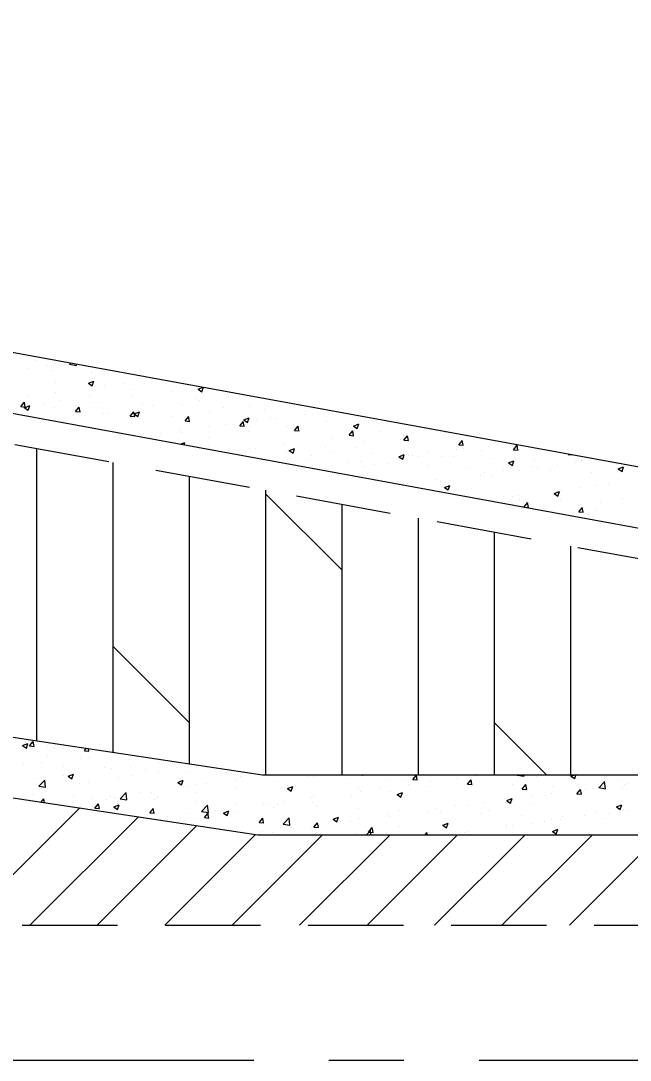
# Model space of a CAD drawing. Header units: millimetres. Extents: x 115500 to 206800, y -6300 to 53700.
# Drawn here: x 173175 to 175203, y 38500 to 41962 of the extents above; entities that cross this region are included whole.
import ezdxf

# ---------------------------------------------------------------- set-up
doc = ezdxf.new("R2010")
doc.units = ezdxf.units.MM
doc.linetypes.add('HIDDEN2', pattern=[4.7625, 3.175, -1.5875])
doc.linetypes.add('HT_Grid$0$CENTER2', pattern=[1.125, 0.75, -0.125, 0.125, -0.125])
doc.layers.get('Defpoints').update_dxf_attribs({"color": 151, "lineweight": 9})
for name, color, linetype, lineweight in [('HT_Dim Grid$0$NDC_S_DIM', 1, 'Continuous', 15), ('HT_Grid$0$NDC_S_AXIS', 5, 'HT_Grid$0$CENTER2', 13), ('NDC_S_BEAM', 3, 'HIDDEN2', 20), ('NDC_S_HATCH MATERIAL', 8, 'Continuous', 13), ('NDC_S_SLAB', 2, 'Continuous', 20)]:
    doc.layers.add(name, color=color, linetype=linetype, lineweight=lineweight)
doc.styles.add('HT_Dim Grid$0$NDC_DIM', font='', dxfattribs={"width": 0.75})
doc.styles.get('HT_Dim Grid$0$NDC_DIM').set_extended_font_data('Dotum')
doc.dimstyles.new('HT_Dim Grid$0$NDC_dim_150', dxfattribs={"dimscale": 150, "dimtxt": 2.5, "dimasz": 1.5, "dimexe": 1.5, "dimexo": 2.5, "dimgap": 1, "dimtad": 1, "dimdec": 0, "dimzin": 0, "dimdsep": 46, "dimtxsty": 'HT_Dim Grid$0$NDC_DIM', "dimblk": 'HT_Dim Grid$0$DIMMARK', "dimcen": 0.09, "dimdle": 1.2, "dimclrd": 1, "dimclre": 1, "dimclrt": 3, "dimadec": 0, "dimazin": 0, "dimtfac": 1, "dimtdec": 0, "dimtix": 1, "dimtofl": 0, "dimtmove": 0, "dimatfit": 3, "dimfxl": 8, "dimfxlon": 1, "dimtolj": 1, "dimtzin": 0, "dimarcsym": 0})

# ---------------------------------------------------------------- blocks, each defined once
blk = doc.blocks.new('HT_Dim Grid$0$DIMMARK')
at = {"layer": 'HT_Dim Grid$0$NDC_S_DIM', "color": 1}
blk.add_line((-1.5, 0), (1, 0), dxfattribs=at)
at = {"layer": 'HT_Dim Grid$0$NDC_S_DIM', "color": 2, "const_width": 0.1}
blk.add_lwpolyline([(-0.424, -0.424), (0.424, 0.424)], dxfattribs=at)
blk = doc.blocks.new('*D52')
at = {"layer": 'Defpoints', "color": 0, "ltscale": 200, "transparency": 16777216}
for p in [(191600, 51300), (130700, 38500), (191600, 38500)]:
    blk.add_point(p, dxfattribs=at)
at = {"layer": 'HT_Dim Grid$0$NDC_S_DIM', "color": 1, "lineweight": -2, "ltscale": 200, "transparency": 16777216}
for p, q in [((130700, 50100), (130700, 51525)), ((191600, 50100), (191600, 51525)), ((130925, 51300), (191375, 51300))]:
    blk.add_line(p, q, dxfattribs=at)
at = {"layer": 'HT_Dim Grid$0$NDC_S_DIM', "color": 1, "lineweight": -2, "ltscale": 200, "transparency": 16777216, "xscale": 225, "yscale": 225, "zscale": 225, "rotation": 180}
blk.add_blockref('HT_Dim Grid$0$DIMMARK', (130700, 51300), dxfattribs=at)
at = {"layer": 'HT_Dim Grid$0$NDC_S_DIM', "color": 1, "lineweight": -2, "ltscale": 200, "transparency": 16777216, "xscale": 225, "yscale": 225, "zscale": 225}
blk.add_blockref('HT_Dim Grid$0$DIMMARK', (191600, 51300), dxfattribs=at)
at = {"layer": 'HT_Dim Grid$0$NDC_S_DIM', "color": 3, "ltscale": 200, "transparency": 16777216, "insert": (161150, 51637.8), "char_height": 375, "attachment_point": 5, "style": 'HT_Dim Grid$0$NDC_DIM'}
blk.add_mtext('\\A1;60900', dxfattribs=at)
blk = doc.blocks.new('*D57')
at = {"layer": 'Defpoints', "color": 0, "ltscale": 200, "transparency": 16777216}
for p in [(181950, 50100), (171550, 38500), (181950, 38500)]:
    blk.add_point(p, dxfattribs=at)
at = {"layer": 'HT_Dim Grid$0$NDC_S_DIM', "color": 1, "lineweight": -2, "ltscale": 200, "transparency": 16777216}
for p, q in [((171550, 48900), (171550, 50325)), ((181950, 48900), (181950, 50325)), ((171775, 50100), (181725, 50100))]:
    blk.add_line(p, q, dxfattribs=at)
at = {"layer": 'HT_Dim Grid$0$NDC_S_DIM', "color": 1, "lineweight": -2, "ltscale": 200, "transparency": 16777216, "xscale": 225, "yscale": 225, "zscale": 225, "rotation": 180}
blk.add_blockref('HT_Dim Grid$0$DIMMARK', (171550, 50100), dxfattribs=at)
at = {"layer": 'HT_Dim Grid$0$NDC_S_DIM', "color": 1, "lineweight": -2, "ltscale": 200, "transparency": 16777216, "xscale": 225, "yscale": 225, "zscale": 225}
blk.add_blockref('HT_Dim Grid$0$DIMMARK', (181950, 50100), dxfattribs=at)
at = {"layer": 'HT_Dim Grid$0$NDC_S_DIM', "color": 3, "ltscale": 200, "transparency": 16777216, "insert": (176750, 50437.8), "char_height": 375, "attachment_point": 5, "style": 'HT_Dim Grid$0$NDC_DIM'}
blk.add_mtext('\\A1;10400', dxfattribs=at)

msp = doc.modelspace()

# ---------------------------------------------------------------- linework, layer by layer
at = {"layer": 'HT_Grid$0$NDC_S_AXIS', "ltscale": 2000}
msp.add_line((120700, 38500), (201600, 38500), dxfattribs=at)
at = {"layer": 'NDC_S_BEAM', "ltscale": 100}
for p, q in [((171750, 40808.7), (181950, 38941.7)), ((171750, 38950), (181350, 38950))]:
    msp.add_line(p, q, dxfattribs=at)
at = {"layer": 'NDC_S_HATCH MATERIAL', "linetype": 'Continuous', "ltscale": 100}
for p, q in [((173222.5, 40831.5), (173222.5, 40831.5)), ((173265, 40836.2), (173265, 40836.2)), ((173198.9, 40804.6), (173198.9, 40804.6)), ((173262.5, 40813), (173262.5, 40813)), ((173276.1, 40797.4), (173276.1, 40797.4)), ((173337.2, 40818.1), (173359.8, 40814.6)), ((173337.3, 40818), (173341.4, 40822.3)), ((173359.8, 40814.5), (173359.2, 40819.1)), ((173411.7, 40791.6), (173411.7, 40791.6)), ((173290.4, 40758.8), (173290.4, 40758.8)), ((173400, 40755.6), (173417.8, 40762.4)), ((173400, 40755.5), (173412.6, 40747)), ((173412.6, 40747), (173417.8, 40762.3)), ((173418.7, 40775), (173418.7, 40775)), ((173515.9, 40755), (173515.9, 40755)), ((173612.1, 40767.6), (173612.1, 40767.6)), ((173291.9, 40725.5), (173291.9, 40725.5)), ((173452.3, 40746.6), (173452.3, 40746.6)), ((173550.8, 40735.5), (173550.8, 40735.5)), ((173678, 40727.4), (173678, 40727.4)), ((173765, 40735.2), (173777.6, 40726.6)), ((173765.1, 40735.3), (173781.9, 40741.7)), ((173777.6, 40726.6), (173782.7, 40741.6)), ((173174.8, 40677.3), (173187.1, 40691.9)), ((173189.6, 40675.9), (173186.7, 40691.8)), ((173195.7, 40712.8), (173195.7, 40712.8)), ((173254.6, 40684.7), (173254.6, 40684.7)), ((173307.6, 40696.6), (173307.6, 40696.6)), ((173402.7, 40710.1), (173402.7, 40710.1)), ((173415.6, 40690.5), (173415.6, 40690.5)), ((173443.2, 40690.9), (173443.2, 40690.9)), ((173547.5, 40709.5), (173547.5, 40709.5)), ((173578.8, 40685.2), (173578.8, 40685.2)), ((173705.7, 40688.6), (173705.7, 40688.6)), ((173759.8, 40705.2), (173759.8, 40705.2)), ((173769.2, 40697), (173769.2, 40697)), ((173865.4, 40709.6), (173865.4, 40709.6)), ((173174.8, 40677.3), (173190, 40675.9)), ((173186.6, 40673.7), (173204.4, 40680.5)), ((173186.6, 40673.6), (173199.2, 40665.1)), ((173199.2, 40665.1), (173204.3, 40680.4)), ((173287.3, 40674.2), (173287.3, 40674.2)), ((173357, 40661.3), (173369.3, 40675.9)), ((173357, 40661.3), (173372.2, 40660)), ((173371.8, 40659.9), (173368.9, 40675.9)), ((173449, 40654.8), (173449, 40654.8)), ((173463.5, 40654.3), (173463.5, 40654.3)), ((173539.2, 40645.4), (173551.5, 40660)), ((173545.2, 40667.5), (173545.2, 40667.5)), ((173554, 40644), (173551.1, 40659.9)), ((173551.6, 40653.3), (173569.4, 40660.2)), ((173551.6, 40653.2), (173564.2, 40644.7)), ((173564.2, 40644.7), (173569.4, 40660.1)), ((173611.7, 40679.8), (173611.7, 40679.8)), ((173714.3, 40679.5), (173714.3, 40679.5)), ((173803.2, 40659.1), (173803.2, 40659.1)), ((173849.9, 40673.7), (173849.9, 40673.7)), ((173935.1, 40678.1), (173935.1, 40678.1)), ((173985.5, 40668), (173985.5, 40668)), ((174118.8, 40651.6), (174118.8, 40651.6)), ((174121.1, 40662.3), (174121.1, 40662.3)), ((174153.1, 40667.1), (174153.1, 40667.1)), ((173315.4, 40628.9), (173315.4, 40628.9)), ((173385.5, 40646.4), (173385.5, 40646.4)), ((173539.2, 40645.4), (173554.4, 40644.1)), ((173544.5, 40625), (173544.5, 40625)), ((173674.9, 40642.8), (173674.9, 40642.8)), ((173721.4, 40629.5), (173733.6, 40644.1)), ((173721.4, 40629.5), (173736.6, 40628.1)), ((173736.2, 40628.1), (173733.3, 40644)), ((173856.8, 40616.3), (173856.8, 40616.3)), ((173903.6, 40613.5), (173915.8, 40628.1)), ((173918.4, 40612.1), (173915.4, 40628)), ((173916.6, 40632.9), (173929.3, 40624.4)), ((173916.7, 40633), (173934.5, 40639.8)), ((173929.3, 40624.4), (173934.4, 40639.7)), ((173959, 40630.6), (173959, 40630.6)), ((174004.9, 40641.7), (174004.9, 40641.7)), ((174022.6, 40638.9), (174022.6, 40638.9)), ((174190.7, 40627.7), (174190.7, 40627.7)), ((174281.7, 40612.6), (174299.5, 40619.5)), ((174294.3, 40604), (174299.4, 40619.4)), ((173638.8, 40588.4), (173638.8, 40588.4)), ((173702.4, 40596.8), (173702.4, 40596.8)), ((173708.7, 40590.9), (173708.7, 40590.9)), ((173798.6, 40609.4), (173798.6, 40609.4)), ((173903.6, 40613.5), (173918.8, 40612.2)), ((173932, 40593.6), (173932, 40593.6)), ((174062.4, 40611.5), (174062.4, 40611.5)), ((174085.8, 40597.6), (174098, 40612.2)), ((174085.8, 40597.6), (174101, 40596.3)), ((174100.6, 40596.2), (174097.6, 40612.1)), ((174268, 40581.7), (174280.2, 40596.2)), ((174268, 40581.6), (174283.1, 40580.3)), ((174276, 40580.9), (174276, 40580.9)), ((174282.7, 40580.2), (174279.8, 40596.2)), ((174281.7, 40612.5), (174294.3, 40604)), ((174372.2, 40593.6), (174372.2, 40593.6)), ((174587, 40591.9), (174587, 40591.9)), ((173706.3, 40552.2), (173721, 40557.9)), ((173718.4, 40550), (173721, 40557.8)), ((173800.1, 40574.5), (173800.1, 40574.5)), ((174052, 40551.4), (174052, 40551.4)), ((174212.4, 40572.5), (174212.4, 40572.5)), ((174319.6, 40562.2), (174319.6, 40562.2)), ((174438.8, 40566.4), (174438.8, 40566.4)), ((174450, 40580.1), (174450, 40580.1)), ((174450.1, 40565.7), (174462.4, 40580.3)), ((174450.1, 40565.7), (174465.3, 40564.4)), ((174464.9, 40564.3), (174462, 40580.2)), ((174632.3, 40549.8), (174644.6, 40564.4)), ((174632.3, 40549.8), (174647.5, 40548.4)), ((174647.1, 40548.4), (174644.2, 40564.3)), ((174786, 40556.7), (174786, 40556.7)), ((174814.5, 40533.8), (174826.8, 40548.4)), ((174829.3, 40532.4), (174826.4, 40548.3)), ((173228, 39563.1), (173228, 40538.1)), ((173800.5, 40543.9), (173800.5, 40543.9)), ((173892.2, 40530.4), (173892.2, 40530.4)), ((173936.1, 40538.2), (173936.1, 40538.2)), ((173955.8, 40538.8), (173955.8, 40538.8)), ((174059.3, 40526.9), (174059.3, 40526.9)), ((174068.2, 40530.6), (174080.9, 40522.1)), ((174068.3, 40530.7), (174086.1, 40537.6)), ((174071.7, 40532.5), (174071.7, 40532.5)), ((174080.9, 40522.1), (174086, 40537.5)), ((174142.6, 40515.6), (174142.6, 40515.6)), ((174187.6, 40543.2), (174187.6, 40543.2)), ((174207.2, 40526.8), (174207.2, 40526.8)), ((174290.7, 40541), (174290.7, 40541)), ((174342.8, 40521), (174342.8, 40521)), ((174433.3, 40510.4), (174451.1, 40517.2)), ((174445.9, 40501.8), (174451.1, 40517.1)), ((174465.8, 40514.5), (174465.8, 40514.5)), ((174478.4, 40515.3), (174478.4, 40515.3)), ((174529.4, 40522.9), (174529.4, 40522.9)), ((174575.2, 40511.8), (174575.2, 40511.8)), ((174625.6, 40535.5), (174625.6, 40535.5)), ((174647.8, 40536.1), (174647.8, 40536.1)), ((174707.1, 40530.9), (174707.1, 40530.9)), ((174814.5, 40533.8), (174829.7, 40532.5)), ((174996.7, 40517.9), (174997.8, 40519.2)), ((174996.7, 40517.9), (175011.9, 40516.6)), ((175011.5, 40516.5), (175011.4, 40516.7)), ((173482, 39524.8), (173482, 40491.6)), ((173989.6, 40504.1), (173989.6, 40504.1)), ((174125.2, 40498.4), (174125.2, 40498.4)), ((174209.2, 40480.7), (174209.2, 40480.7)), ((174260.8, 40492.6), (174260.8, 40492.6)), ((174305.4, 40493.4), (174305.4, 40493.4)), ((174316.5, 40477.7), (174316.5, 40477.7)), ((174351.6, 40485.3), (174351.6, 40485.3)), ((174396.4, 40486.9), (174396.4, 40486.9)), ((174433.3, 40510.3), (174445.9, 40501.8)), ((174446.9, 40495.6), (174446.9, 40495.6)), ((174499.7, 40510.7), (174499.7, 40510.7)), ((174532, 40481.2), (174532, 40481.2)), ((174614, 40509.6), (174614, 40509.6)), ((174749.6, 40503.8), (174749.6, 40503.8)), ((174798.3, 40490), (174816.1, 40496.9)), ((174798.3, 40489.9), (174810.9, 40481.4)), ((174810.9, 40481.4), (174816.1, 40496.8)), ((174879, 40477.5), (174879, 40477.5)), ((174885.2, 40498.1), (174885.2, 40498.1)), ((174962.7, 40480.5), (174962.7, 40480.5)), ((175020.8, 40492.4), (175020.8, 40492.4)), ((175039.4, 40498.6), (175039.4, 40498.6)), ((175041.1, 40498.1), (175041.1, 40498.1)), ((175094.6, 40499.5), (175094.6, 40499.5)), ((175156.4, 40486.7), (175156.4, 40486.7)), ((173736, 39486.6), (173736, 40445.1)), ((174145.6, 40472.4), (174145.6, 40472.4)), ((174667.6, 40475.4), (174667.6, 40475.4)), ((174704, 40446.3), (174704, 40446.3)), ((174719.2, 40456.5), (174719.2, 40456.5)), ((174744.8, 40447.2), (174744.8, 40447.2)), ((174782.8, 40464.9), (174782.8, 40464.9)), ((174803.2, 40469.7), (174803.2, 40469.7)), ((174834.4, 40464.2), (174834.4, 40464.2)), ((174893, 40472.6), (174893, 40472.6)), ((174938.8, 40464), (174938.8, 40464)), ((175074.3, 40458.3), (175074.3, 40458.3)), ((175163.3, 40469.6), (175176, 40461.1)), ((175163.4, 40469.7), (175181.2, 40476.5)), ((175176, 40461.1), (175181.1, 40476.4)), ((174462.6, 40422.7), (174462.6, 40422.7)), ((174558.8, 40435.4), (174558.8, 40435.4)), ((174572.1, 40427.3), (174572.1, 40427.3)), ((174584.9, 40408.1), (174602.7, 40414.9)), ((174584.9, 40408), (174597.5, 40399.5)), ((174596.7, 40421.8), (174596.7, 40421.8)), ((174597.5, 40399.5), (174602.7, 40414.8)), ((175091.6, 40414.9), (175091.6, 40414.9)), ((175132.3, 40419.5), (175132.3, 40419.5)), ((174243.9, 40131.9), (173989.9, 40385.9)), ((173990, 39450), (173990, 40398.7)), ((174699.1, 40374.7), (174699.1, 40374.7)), ((174812.1, 40377.3), (174812.1, 40377.3)), ((174831.3, 40379.6), (174831.3, 40379.6)), ((174949.9, 40387.7), (174962.5, 40379.2)), ((174950, 40387.8), (174967.7, 40394.6)), ((174959.6, 40395.9), (174959.6, 40395.9)), ((174962.5, 40379.2), (174967.7, 40394.5)), ((174972.5, 40398.5), (174972.5, 40398.5)), ((175036.1, 40406.8), (175036.1, 40406.8)), ((174244, 39450), (174244, 40352.2)), ((174834.7, 40369), (174834.7, 40369)), ((174849.9, 40342.9), (174862, 40357.4)), ((174851.7, 40342.6), (174864.9, 40341.4)), ((174864.5, 40341.4), (174861.6, 40357.3)), ((174970.3, 40363.3), (174970.3, 40363.3)), ((175030.6, 40346.5), (175030.6, 40346.5)), ((175031.9, 40326.8), (175044.2, 40341.4)), ((175046.7, 40325.4), (175043.8, 40341.3)), ((175105.8, 40357.5), (175105.8, 40357.5)), ((175178.7, 40371.9), (175178.7, 40371.9)), ((174498, 39450), (174498, 40305.7)), ((175031.9, 40326.8), (175047.1, 40325.5)), ((175065.5, 40319.3), (175065.5, 40319.3)), ((175088.5, 40330.4), (175088.5, 40330.4)), ((174752, 39450), (174752, 40259.2)), ((175006, 39450), (175006, 40212.7)), ((173735.9, 39623.9), (173481.9, 39877.9)), ((174925.9, 39450), (174751.9, 39623.9)), ((173180.8, 39548.2), (173198.6, 39555)), ((173180.8, 39548.1), (173193.4, 39539.6)), ((173193.4, 39539.6), (173198.6, 39554.9)), ((173204.1, 39546.9), (173216.4, 39561.5)), ((173204.1, 39546.9), (173219.3, 39545.5)), ((173218.9, 39545.5), (173216, 39561.4)), ((173262, 39549.7), (173262, 39549.7)), ((173224, 39528.6), (173224, 39528.6)), ((173264.9, 39514.1), (173264.9, 39514.1)), ((173287.6, 39536.9), (173287.6, 39536.9)), ((173386.3, 39530.9), (173392.5, 39538.3)), ((173386.3, 39530.9), (173401.5, 39529.6)), ((173401.1, 39529.5), (173399.7, 39537.2)), ((173400.5, 39508.3), (173400.5, 39508.3)), ((173182.9, 39485.7), (173182.9, 39485.7)), ((173244.1, 39490.4), (173244.1, 39490.4)), ((173318.5, 39479.9), (173318.5, 39479.9)), ((173372.4, 39506.7), (173372.4, 39506.7)), ((173454.1, 39474.2), (173454.1, 39474.2)), ((173536.1, 39502.6), (173536.1, 39502.6)), ((173541, 39478.9), (173541, 39478.9)), ((173637.2, 39491.6), (173637.2, 39491.6)), ((173696, 39474.4), (173696, 39474.4)), ((173759.9, 39475.3), (173759.9, 39475.3)), ((173317, 39449.4), (173317, 39449.4)), ((173332.4, 39445.9), (173350.2, 39452.8)), ((173332.4, 39445.8), (173345, 39437.3)), ((173345, 39437.3), (173350.2, 39452.7)), ((173477.4, 39470.5), (173477.4, 39470.5)), ((173501.2, 39441.2), (173501.2, 39441.2)), ((173547.8, 39449), (173547.8, 39449)), ((173589.6, 39468.5), (173589.6, 39468.5)), ((173631.6, 39459.1), (173631.6, 39459.1)), ((173725.2, 39462.7), (173725.2, 39462.7)), ((173860.8, 39457), (173860.8, 39457)), ((173904.9, 39444.1), (173904.9, 39444.1)), ((174132, 39445.6), (174132, 39445.6)), ((174147.5, 39444), (174147.5, 39444)), ((174267.6, 39439.8), (174267.6, 39439.8)), ((174311.4, 39450), (174312.4, 39449.9)), ((174312, 39449.8), (174312, 39450)), ((174479.4, 39435.3), (174491.7, 39449.9)), ((174494.2, 39433.9), (174491.3, 39449.8)), ((174624.5, 39438.8), (174624.5, 39438.8)), ((174688.1, 39447.2), (174688.1, 39447.2)), ((174797.4, 39449.5), (174797.4, 39449.5)), ((174827.3, 39449.9), (174827.5, 39450)), ((174827.5, 39450), (174849.9, 39446.5)), ((174849.8, 39446.4), (174849.4, 39450)), ((174892, 39445.3), (174892, 39445.3)), ((175005.9, 39446.4), (175018.6, 39437.9)), ((175006, 39446.5), (175015.1, 39450)), ((175018.6, 39437.9), (175022.6, 39450)), ((175027.6, 39439.6), (175027.6, 39439.6)), ((173220.8, 39436.8), (173220.8, 39436.8)), ((173234.5, 39412.7), (173254.3, 39433.3)), ((173234.5, 39412.8), (173257.1, 39409.3)), ((173241, 39405.9), (173241, 39405.9)), ((173257, 39409.2), (173254.2, 39433.3)), ((173369.3, 39422.1), (173369.3, 39422.1)), ((173399.7, 39423.6), (173399.7, 39423.6)), ((173697.4, 39425.5), (173710.1, 39417)), ((173697.5, 39425.6), (173715.3, 39432.4)), ((173710.1, 39417), (173715.2, 39432.3)), ((173730.8, 39412.5), (173730.8, 39412.5)), ((173756.8, 39418.6), (173756.8, 39418.6)), ((173794.4, 39420.9), (173794.4, 39420.9)), ((173888.8, 39409.8), (173888.8, 39409.8)), ((173890.6, 39433.6), (173890.6, 39433.6)), ((174019.2, 39427.7), (174019.2, 39427.7)), ((174062.5, 39405.3), (174080.3, 39412.1)), ((174062.5, 39405.2), (174075.1, 39396.6)), ((174075.1, 39396.6), (174080.2, 39412)), ((174298.2, 39406), (174298.2, 39406)), ((174367.9, 39405), (174367.9, 39405)), ((174403.2, 39434.1), (174403.2, 39434.1)), ((174446.3, 39431.5), (174446.3, 39431.5)), ((174464.1, 39417.7), (174464.1, 39417.7)), ((174479.4, 39435.3), (174494.6, 39434)), ((174535, 39412.6), (174535, 39412.6)), ((174538.8, 39428.4), (174538.8, 39428.4)), ((174661.6, 39419.4), (174673.8, 39434)), ((174661.6, 39419.4), (174676.8, 39418)), ((174666.9, 39431.6), (174666.9, 39431.6)), ((174676.4, 39418), (174673.4, 39433.9)), ((174674.4, 39422.6), (174674.4, 39422.6)), ((174810, 39416.9), (174810, 39416.9)), ((174843.8, 39403.4), (174856, 39418)), ((174843.8, 39403.4), (174859, 39402.1)), ((174858.6, 39402), (174855.6, 39417.9)), ((174945.5, 39411.2), (174945.5, 39411.2)), ((175081.1, 39405.5), (175081.1, 39405.5)), ((175098.4, 39407.8), (175118.2, 39428.5)), ((175098.4, 39408), (175120.9, 39404.5)), ((175120.9, 39404.3), (175118.1, 39428.5)), ((175163.2, 39433.8), (175163.2, 39433.8)), ((175176.5, 39407), (175176.5, 39407)), ((175184.9, 39418.2), (175184.9, 39418.2)), ((175198.1, 39422.9), (175198.1, 39422.9)), ((173214.4, 39384.9), (173214.4, 39384.9)), ((173241.8, 39358.7), (173251.6, 39370.4)), ((173253.7, 39357), (173251.2, 39370.3)), ((173251.6, 39398.1), (173251.6, 39398.1)), ((173350, 39379.2), (173350, 39379.2)), ((173410.6, 39370.4), (173410.6, 39370.4)), ((173474.2, 39378.7), (173474.2, 39378.7)), ((173485.6, 39373.5), (173485.6, 39373.5)), ((173505.6, 39370.6), (173525.4, 39391.3)), ((173505.6, 39370.8), (173528.2, 39367.3)), ((173528.1, 39367.1), (173525.3, 39391.2)), ((173570.4, 39391.4), (173570.4, 39391.4)), ((173608.7, 39393.2), (173608.7, 39393.2)), ((173628.5, 39374.5), (173628.5, 39374.5)), ((173756.8, 39390.8), (173756.8, 39390.8)), ((174143.9, 39375.5), (174143.9, 39375.5)), ((174150.1, 39380.6), (174150.1, 39380.6)), ((174276.3, 39378.5), (174276.3, 39378.5)), ((174304.4, 39396.7), (174304.4, 39396.7)), ((174406.7, 39396.3), (174406.7, 39396.3)), ((174427.5, 39384.9), (174445.3, 39391.7)), ((174427.5, 39384.8), (174440.1, 39376.3)), ((174440.1, 39376.3), (174445.3, 39391.6)), ((174792.6, 39364.6), (174810.3, 39371.4)), ((174805.1, 39355.9), (174810.3, 39371.3)), ((174877.9, 39380.8), (174877.9, 39380.8)), ((174922.6, 39381.2), (174922.6, 39381.2)), ((174941.5, 39389.2), (174941.5, 39389.2)), ((175026, 39387.5), (175038.2, 39402.1)), ((175026, 39387.5), (175041.2, 39386.2)), ((175028.4, 39381.6), (175028.4, 39381.6)), ((175037.7, 39401.8), (175037.7, 39401.8)), ((175040.8, 39386.1), (175037.8, 39402)), ((175054.5, 39400.3), (175054.5, 39400.3)), ((172980.3, 38950), (173369.8, 39339.5)), ((173421.6, 39339.9), (173433.8, 39354.5)), ((173421.6, 39339.9), (173436.7, 39338.6)), ((173436.3, 39338.5), (173433.4, 39354.4)), ((173460.6, 39367.8), (173460.6, 39367.8)), ((173484, 39343.6), (173496.6, 39335)), ((173484.1, 39343.7), (173501.8, 39350.5)), ((173496.6, 39335.1), (173501.8, 39350.4)), ((173498.1, 39356.6), (173498.1, 39356.6)), ((173603.7, 39323.9), (173616, 39338.5)), ((173618.5, 39322.5), (173615.6, 39338.5)), ((173621.1, 39367.8), (173621.1, 39367.8)), ((173756.7, 39362), (173756.7, 39362)), ((173776.7, 39328.6), (173796.5, 39349.2)), ((173799.2, 39325.1), (173796.4, 39349.2)), ((173892.3, 39356.3), (173892.3, 39356.3)), ((173984.2, 39354.5), (173984.2, 39354.5)), ((174001.9, 39355.2), (174001.9, 39355.2)), ((174016.1, 39343.2), (174016.1, 39343.2)), ((174027.9, 39350.6), (174027.9, 39350.6)), ((174047.7, 39362.9), (174047.7, 39362.9)), ((174144.4, 39359.4), (174144.4, 39359.4)), ((174163.5, 39344.8), (174163.5, 39344.8)), ((174299.1, 39339.1), (174299.1, 39339.1)), ((174557.7, 39338.6), (174557.7, 39338.6)), ((174621.3, 39347), (174621.3, 39347)), ((174663.9, 39347.1), (174663.9, 39347.1)), ((174717.5, 39359.7), (174717.5, 39359.7)), ((174792.5, 39364.5), (174805.2, 39355.9)), ((174794.3, 39365), (174794.3, 39365)), ((174880.2, 39356.2), (174880.2, 39356.2)), ((175157.5, 39344.1), (175170.2, 39335.6)), ((175157.6, 39344.2), (175175.4, 39351.1)), ((175170.2, 39335.6), (175175.3, 39351)), ((173204.8, 38950), (173564.9, 39310.1)), ((173603.7, 39323.9), (173618.9, 39322.6)), ((173664, 39312.3), (173664, 39312.3)), ((173705.7, 39304.3), (173705.7, 39304.3)), ((173727.5, 39320.7), (173727.5, 39320.7)), ((173753.8, 39306.2), (173753.8, 39306.2)), ((173776.6, 39328.7), (173799.2, 39325.2)), ((173785.9, 39308), (173798.2, 39322.6)), ((173785.9, 39308), (173801.1, 39306.7)), ((173800.7, 39306.6), (173797.8, 39322.5)), ((173823.7, 39333.4), (173823.7, 39333.4)), ((173849, 39323.2), (173861.7, 39314.7)), ((173849.1, 39323.3), (173866.9, 39330.2)), ((173853.8, 39329.7), (173853.8, 39329.7)), ((173861.7, 39314.7), (173866.8, 39330.1)), ((173885.7, 39325.3), (173885.7, 39325.3)), ((173968.1, 39292.1), (173980.4, 39306.7)), ((173982.9, 39290.7), (173980, 39306.6)), ((174047.8, 39286.5), (174067.6, 39307.2)), ((174070.3, 39283), (174067.5, 39307.2)), ((174214.1, 39303), (174231.9, 39309.8)), ((174214.1, 39302.9), (174226.7, 39294.4)), ((174226.7, 39294.4), (174231.9, 39309.7)), ((174301.1, 39304.8), (174301.1, 39304.8)), ((174397.3, 39317.5), (174397.3, 39317.5)), ((174403.6, 39311.8), (174403.6, 39311.8)), ((174434.7, 39333.4), (174434.7, 39333.4)), ((174531.9, 39328), (174531.9, 39328)), ((174570.3, 39327.7), (174570.3, 39327.7)), ((174584, 39305.3), (174584, 39305.3)), ((174705.9, 39321.9), (174705.9, 39321.9)), ((174732.1, 39330.8), (174732.1, 39330.8)), ((174841.5, 39316.2), (174841.5, 39316.2)), ((174941.1, 39300.4), (174941.1, 39300.4)), ((174970.9, 39301.6), (174970.9, 39301.6)), ((174977, 39310.5), (174977, 39310.5)), ((175051.4, 39315.7), (175051.4, 39315.7)), ((175089.2, 39325.8), (175089.2, 39325.8)), ((175112.6, 39304.7), (175112.6, 39304.7)), ((175131.3, 39322.8), (175131.3, 39322.8)), ((175181.8, 39333.6), (175181.8, 39333.6)), ((175194.9, 39331.1), (175194.9, 39331.1)), ((173429.3, 38950), (173760, 39280.7)), ((173968.1, 39292.1), (173983.3, 39290.7)), ((174047.7, 39286.7), (174070.3, 39283.2)), ((174077.1, 39275.4), (174077.1, 39275.4)), ((174141.3, 39274.9), (174141.3, 39274.9)), ((174150.3, 39276.1), (174162.5, 39290.7)), ((174150.3, 39276.1), (174165.5, 39274.8)), ((174165.1, 39274.7), (174162.1, 39290.6)), ((174237.5, 39296.5), (174237.5, 39296.5)), ((174273.2, 39293.9), (174273.2, 39293.9)), ((174324.1, 39250), (174338.6, 39265.1)), ((174332.5, 39260.2), (174344.7, 39274.8)), ((174340.3, 39250), (174338.6, 39265.1)), ((174347.3, 39258.8), (174344.3, 39274.7)), ((174435.8, 39279.9), (174435.8, 39279.9)), ((174579.1, 39282.6), (174596.9, 39289.5)), ((174579.1, 39282.5), (174591.7, 39274)), ((174591.7, 39274), (174596.9, 39289.4)), ((174791.2, 39280.4), (174791.2, 39280.4)), ((174793, 39275), (174793, 39275)), ((174811.1, 39280.6), (174811.1, 39280.6)), ((174874.7, 39289), (174874.7, 39289)), ((174919.5, 39296.7), (174919.5, 39296.7)), ((174944.2, 39262.3), (174962, 39269.1)), ((174956.8, 39253.7), (174961.9, 39269)), ((173653.8, 38950), (173955.1, 39251.3)), ((173878.3, 38950), (174178.3, 39250)), ((173980.9, 39262.7), (173980.9, 39262.7)), ((174013, 39258.6), (174013, 39258.6)), ((174102.9, 38950), (174402.9, 39250)), ((174287.7, 39254.5), (174287.7, 39254.5)), ((174327.4, 38950), (174627.4, 39250)), ((174332.5, 39260.2), (174347.7, 39258.9)), ((174519.5, 39250), (174526.9, 39258.8)), ((174528.1, 39250), (174526.5, 39258.8)), ((174551.9, 38950), (174851.9, 39250)), ((174650.7, 39259.5), (174650.7, 39259.5)), ((174660.8, 39262.5), (174660.8, 39262.5)), ((174776.4, 38950), (175076.4, 39250)), ((174944.1, 39262.2), (174956.8, 39253.7)), ((175000.9, 38950), (175300.9, 39250))]:
    msp.add_line(p, q, dxfattribs=at)
at = {"layer": 'NDC_S_SLAB', "ltscale": 10}
for p, q in [((148331.8, 45400), (182587.5, 39130)), ((148313.7, 45200), (179728.3, 39450)), ((173978.7, 39450), (147090.1, 43500)), ((173963.8, 39250), (147075.1, 43300)), ((179728.3, 39450), (173978.7, 39450)), ((181931.8, 39250), (173963.8, 39250))]:
    msp.add_line(p, q, dxfattribs=at)

# ---------------------------------------------------------------- dimensions: what is measured, and where the dimension line sits
at = {"layer": 'HT_Dim Grid$0$NDC_S_DIM', "ltscale": 200}
for base, p1, p2, picture, middle in [((191600, 51300), (130700, 38500), (191600, 38500), '*D52', (161150, 51637.8)), ((181950, 50100), (171550, 38500), (181950, 38500), '*D57', (176750, 50437.8))]:
    dim = msp.add_linear_dim(base=base, p1=p1, p2=p2, dimstyle='HT_Dim Grid$0$NDC_dim_150', override={"dimtmove": 1}, dxfattribs=at)
    dim.commit()
    dim.dimension.update_dxf_attribs({"geometry": picture, "text_midpoint": middle})

doc.saveas('drawing.dxf')
